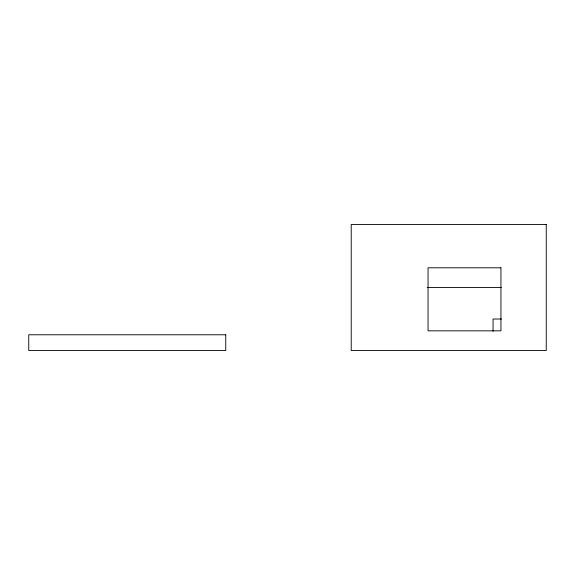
<?xml version="1.0" encoding="UTF-8"?>
<svg xmlns="http://www.w3.org/2000/svg" width="575" height="575" viewBox="0 0 575 575"><rect width="100%" height="100%" fill="white"/><g stroke="black" fill="none" stroke-linecap="round" stroke-linejoin="round"><path stroke-width="0.86" d="M427.218 287.5L501.307 287.5M501.501 319.017L493.062 319.017L493.062 331.279M546.25 224.458L351.224 224.458L351.224 350.542L546.25 350.542L546.25 224.458M500.94 267.799L428.052 267.799L428.052 330.841L500.94 330.841L500.94 267.799M225.745 334.779L28.75 334.779L28.75 350.542L225.745 350.542L225.745 334.779"/></g></svg>
